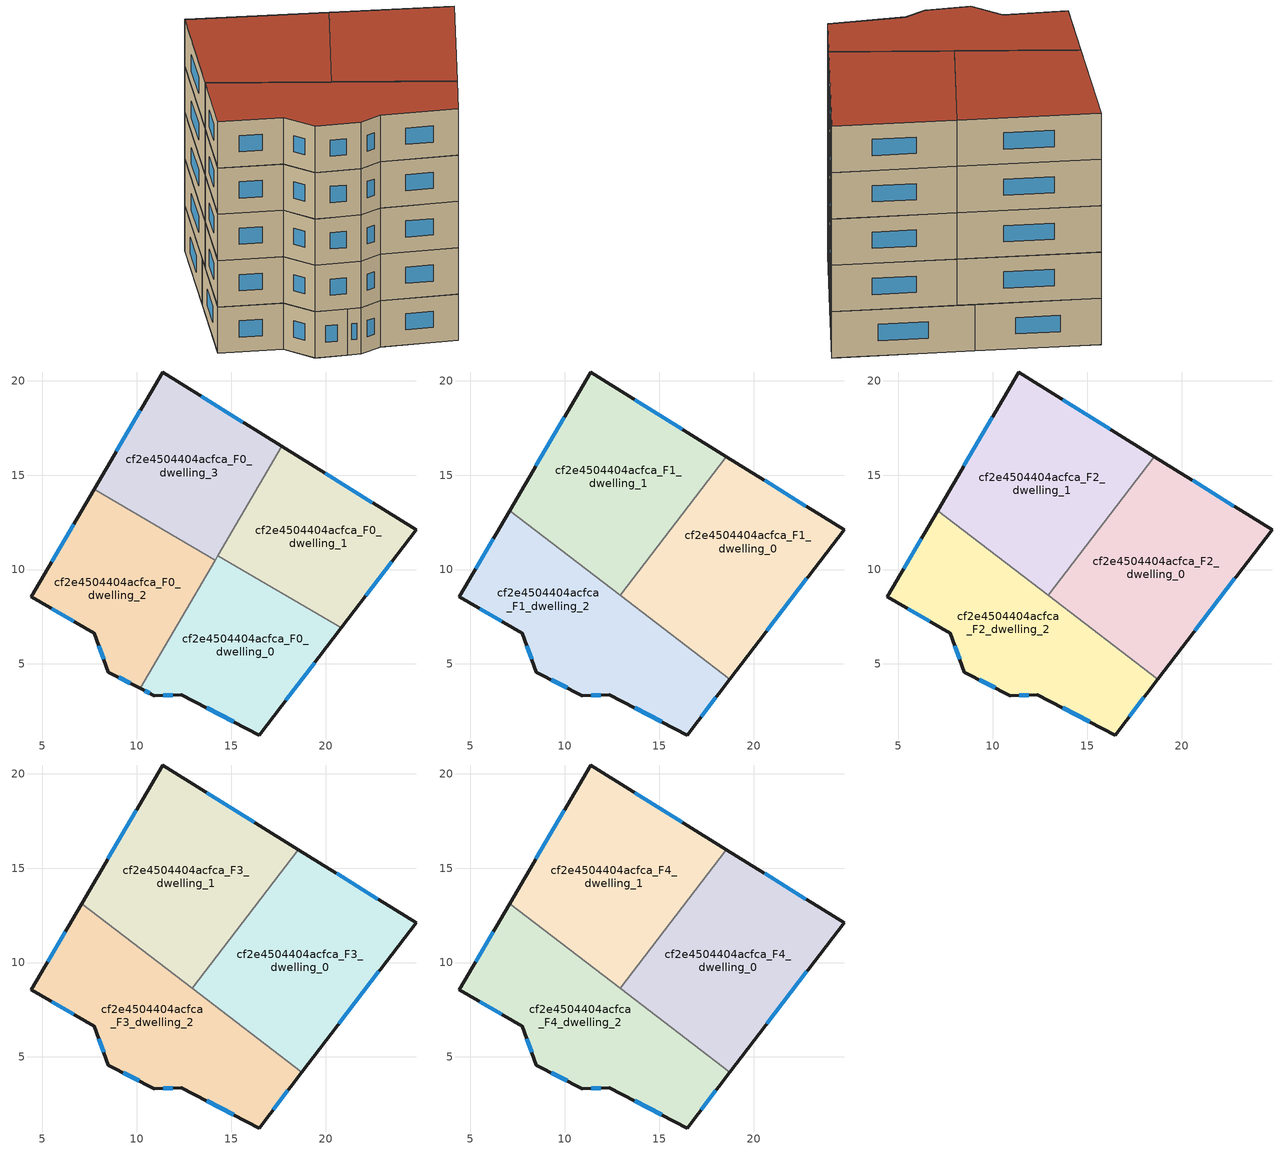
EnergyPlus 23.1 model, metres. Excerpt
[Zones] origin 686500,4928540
cf2e4504404acfca_F0_dwelling_0
 floor ground (EU_floor_Construction): 16.49,1.24 20.83,6.92 14.3,10.72 10.2,3.7 10.93,3.33 12.37,3.36 z0
 wall outside (EU_wall_Construction): 20.83,6.92 16.49,1.24 12.37,3.36 10.93,3.33 10.2,3.7 z0:3
 wall to cf2e4504404acfca_F0_dwelling_1 (EU_wall_Construction): 14.3,10.72 20.83,6.92 z0:3
 wall to cf2e4504404acfca_F0_dwelling_2 (EU_wall_Construction): 10.2,3.7 14.17,10.5 z0:3
 wall to cf2e4504404acfca_F0_dwelling_3 (EU_wall_Construction): 14.17,10.5 14.3,10.72 z0:3
 window (EU_Window_Construction): 10.7,3.45 10.44,3.58 / 19.42,5.07 17.9,3.09 / 15.15,1.93 13.71,2.67 / 11.9,3.35 11.4,3.34 z0.98:2.02
cf2e4504404acfca_F0_dwelling_1
 floor ground (EU_floor_Construction): 20.83,6.92 24.79,12.1 17.68,16.53 14.3,10.72 z0
 wall outside (EU_wall_Construction): 17.68,16.53 24.79,12.1 20.83,6.92 z0:3
 wall to cf2e4504404acfca_F0_dwelling_3 (EU_wall_Construction): 14.3,10.72 17.68,16.53 z0:3
 window (EU_Window_Construction): 23.5,10.41 22.12,8.6 / 19.99,15.09 22.48,13.54 z0.98:2.02
 ceiling adiabatic (EU_roof_Construction): 18.56,15.98 14.47,10.62 14.3,10.72 17.68,16.53 z3
cf2e4504404acfca_F0_dwelling_2
 floor ground (EU_floor_Construction): 10.2,3.7 14.17,10.5 7.75,14.24 4.43,8.56 7.75,6.63 8.5,4.57 z0
 wall outside (EU_wall_Construction): 10.2,3.7 8.5,4.57 7.75,6.63 4.43,8.56 7.75,14.24 z0:3
 wall to cf2e4504404acfca_F0_dwelling_3 (EU_wall_Construction): 7.75,14.24 14.17,10.5 z0:3
 window (EU_Window_Construction): 9.65,3.98 9.06,4.29 / 8.26,5.24 8,5.96 / 6.67,7.26 5.51,7.93 / 5.51,10.41 6.67,12.39 z0.98:2.02
cf2e4504404acfca_F0_dwelling_3
 floor ground (EU_floor_Construction): 14.17,10.5 17.68,16.53 11.37,20.46 7.75,14.24 z0
 wall outside (EU_wall_Construction): 7.75,14.24 11.37,20.46 17.68,16.53 z0:3
 window (EU_Window_Construction): 8.93,16.26 10.19,18.44 / 13.42,19.18 15.63,17.81 z0.98:2.02
 ceiling adiabatic (EU_roof_Construction): 17.68,16.53 14.17,10.5 7.75,14.24 11.37,20.46 z3
cf2e4504404acfca_F1_dwelling_0
 floor to cf2e4504404acfca_F0_dwelling_1 (EU_floor_Construction): 20.83,6.92 24.79,12.1 18.56,15.98 14.47,10.62 z3
 floor to cf2e4504404acfca_F0_dwelling_0 (EU_floor_Construction): 18.74,4.19 20.83,6.92 14.47,10.62 13.49,9.35 13.03,8.56 z3
 floor to cf2e4504404acfca_F0_dwelling_2 (EU_floor_Construction): 13.03,8.56 13.49,9.35 12.94,8.63 z3
 wall outside (EU_wall_Construction): 18.56,15.98 24.79,12.1 18.74,4.19 z3:6
 wall to cf2e4504404acfca_F1_dwelling_1 (EU_wall_Construction): 12.94,8.63 18.56,15.98 z3:6
 wall to cf2e4504404acfca_F1_dwelling_2 (EU_wall_Construction): 18.74,4.19 12.94,8.63 z3:6
 window (EU_Window_Construction): 20.59,14.72 22.77,13.36 / 22.83,9.53 20.71,6.76 z3.98:5.02
cf2e4504404acfca_F1_dwelling_1
 floor to cf2e4504404acfca_F0_dwelling_0 (EU_floor_Construction): 13.49,9.35 14.47,10.62 14.3,10.72 z3
 floor to cf2e4504404acfca_F0_dwelling_2 (EU_floor_Construction): 13.49,9.35 14.17,10.5 7.75,14.24 7.09,13.11 12.94,8.63 z3
 floor adiabatic (EU_floor_Construction): 14.47,10.62 18.56,15.98 11.37,20.46 7.75,14.24 14.17,10.5 13.49,9.35 14.3,10.72 z3
 wall outside (EU_wall_Construction): 7.08,13.11 11.37,20.46 18.56,15.98 z3:6
 wall to cf2e4504404acfca_F1_dwelling_2 (EU_wall_Construction): 12.94,8.63 7.08,13.11 z3:6
 window (EU_Window_Construction): 8.48,15.5 9.98,18.07 / 13.71,19 16.23,17.44 z3.98:5.02
cf2e4504404acfca_F1_dwelling_2
 floor to cf2e4504404acfca_F0_dwelling_0 (EU_floor_Construction): 16.49,1.24 18.74,4.19 13.03,8.56 10.2,3.7 10.93,3.33 12.37,3.36 z3
 floor to cf2e4504404acfca_F0_dwelling_2 (EU_floor_Construction): 10.2,3.7 13.03,8.56 7.09,13.11 4.43,8.56 7.75,6.63 8.5,4.57 z3
 wall outside (EU_wall_Construction): 18.74,4.19 16.49,1.24 12.37,3.36 10.93,3.33 8.5,4.57 7.75,6.63 4.43,8.56 7.08,13.11 z3:6
 window (EU_Window_Construction): 10.14,3.73 9.29,4.17 / 8.26,5.24 8,5.96 / 6.67,7.26 5.51,7.93 / 5.29,10.04 6.22,11.63 / 18.01,3.23 17.22,2.2 / 15.15,1.93 13.71,2.67 / 11.9,3.35 11.4,3.34 z3.98:5.02
cf2e4504404acfca_F2_dwelling_0
 floor to cf2e4504404acfca_F1_dwelling_0 (EU_floor_Construction): 18.74,4.19 24.79,12.1 18.56,15.98 12.94,8.63 z6
 wall outside (EU_wall_Construction): 18.56,15.98 24.79,12.1 18.74,4.19 z6:9
 wall to cf2e4504404acfca_F2_dwelling_1 (EU_wall_Construction): 12.94,8.63 18.56,15.98 z6:9
 wall to cf2e4504404acfca_F2_dwelling_2 (EU_wall_Construction): 18.74,4.19 12.94,8.63 z6:9
 window (EU_Window_Construction): 20.59,14.72 22.77,13.36 / 22.83,9.53 20.71,6.76 z6.98:8.02
cf2e4504404acfca_F2_dwelling_1
 floor to cf2e4504404acfca_F1_dwelling_1 (EU_floor_Construction): 12.94,8.63 18.56,15.98 11.37,20.46 7.08,13.11 z6
 wall outside (EU_wall_Construction): 7.08,13.11 11.37,20.46 18.56,15.98 z6:9
 wall to cf2e4504404acfca_F2_dwelling_2 (EU_wall_Construction): 12.94,8.63 7.08,13.11 z6:9
 window (EU_Window_Construction): 8.48,15.5 9.98,18.07 / 13.71,19 16.23,17.44 z6.98:8.02
cf2e4504404acfca_F2_dwelling_2
 floor to cf2e4504404acfca_F1_dwelling_2 (EU_floor_Construction): 16.49,1.24 18.74,4.19 7.08,13.11 4.43,8.56 7.75,6.63 8.5,4.57 10.93,3.33 12.37,3.36 z6
 wall outside (EU_wall_Construction): 18.74,4.19 16.49,1.24 12.37,3.36 10.93,3.33 8.5,4.57 7.75,6.63 4.43,8.56 7.08,13.11 z6:9
 window (EU_Window_Construction): 10.14,3.73 9.29,4.17 / 8.26,5.24 8,5.96 / 6.67,7.26 5.51,7.93 / 5.29,10.04 6.22,11.63 / 18.01,3.23 17.22,2.2 / 15.15,1.93 13.71,2.67 / 11.9,3.35 11.4,3.34 z6.98:8.02
cf2e4504404acfca_F3_dwelling_0
 floor to cf2e4504404acfca_F2_dwelling_0 (EU_floor_Construction): 18.74,4.19 24.79,12.1 18.56,15.98 12.94,8.63 z9
 wall outside (EU_wall_Construction): 18.56,15.98 24.79,12.1 18.74,4.19 z9:12
 wall to cf2e4504404acfca_F3_dwelling_1 (EU_wall_Construction): 12.94,8.63 18.56,15.98 z9:12
 wall to cf2e4504404acfca_F3_dwelling_2 (EU_wall_Construction): 18.74,4.19 12.94,8.63 z9:12
 window (EU_Window_Construction): 20.59,14.72 22.77,13.36 / 22.83,9.53 20.71,6.76 z9.98:11.02
cf2e4504404acfca_F3_dwelling_1
 floor to cf2e4504404acfca_F2_dwelling_1 (EU_floor_Construction): 12.94,8.63 18.56,15.98 11.37,20.46 7.08,13.11 z9
 wall outside (EU_wall_Construction): 7.08,13.11 11.37,20.46 18.56,15.98 z9:12
 wall to cf2e4504404acfca_F3_dwelling_2 (EU_wall_Construction): 12.94,8.63 7.08,13.11 z9:12
 window (EU_Window_Construction): 8.48,15.5 9.98,18.07 / 13.71,19 16.23,17.44 z9.98:11.02
cf2e4504404acfca_F3_dwelling_2
 floor to cf2e4504404acfca_F2_dwelling_2 (EU_floor_Construction): 16.49,1.24 18.74,4.19 7.08,13.11 4.43,8.56 7.75,6.63 8.5,4.57 10.93,3.33 12.37,3.36 z9
 wall outside (EU_wall_Construction): 18.74,4.19 16.49,1.24 12.37,3.36 10.93,3.33 8.5,4.57 7.75,6.63 4.43,8.56 7.08,13.11 z9:12
 window (EU_Window_Construction): 10.14,3.73 9.29,4.17 / 8.26,5.24 8,5.96 / 6.67,7.26 5.51,7.93 / 5.29,10.04 6.22,11.63 / 18.01,3.23 17.22,2.2 / 15.15,1.93 13.71,2.67 / 11.9,3.35 11.4,3.34 z9.98:11.02
cf2e4504404acfca_F4_dwelling_0
 floor to cf2e4504404acfca_F3_dwelling_0 (EU_floor_Construction): 18.74,4.19 24.79,12.1 18.56,15.98 12.94,8.63 z12
 wall outside (EU_wall_Construction): 18.56,15.98 24.79,12.1 18.74,4.19 z12:15
 wall to cf2e4504404acfca_F4_dwelling_1 (EU_wall_Construction): 12.94,8.63 18.56,15.98 z12:15
 wall to cf2e4504404acfca_F4_dwelling_2 (EU_wall_Construction): 18.74,4.19 12.94,8.63 z12:15
 window (EU_Window_Construction): 20.59,14.72 22.77,13.36 / 22.83,9.53 20.71,6.76 z12.98:14.02
 roof outside (EU_roof_Construction): 24.79,12.1 18.74,4.19 12.94,8.63 18.56,15.98 z15
cf2e4504404acfca_F4_dwelling_1
 floor to cf2e4504404acfca_F3_dwelling_1 (EU_floor_Construction): 12.94,8.63 18.56,15.98 11.37,20.46 7.08,13.11 z12
 wall outside (EU_wall_Construction): 7.08,13.11 11.37,20.46 18.56,15.98 z12:15
 wall to cf2e4504404acfca_F4_dwelling_2 (EU_wall_Construction): 12.94,8.63 7.08,13.11 z12:15
 window (EU_Window_Construction): 8.48,15.5 9.98,18.07 / 13.71,19 16.23,17.44 z12.98:14.02
 roof outside (EU_roof_Construction): 18.56,15.98 12.94,8.63 7.08,13.11 11.37,20.46 z15
cf2e4504404acfca_F4_dwelling_2
 floor to cf2e4504404acfca_F3_dwelling_2 (EU_floor_Construction): 16.49,1.24 18.74,4.19 7.08,13.11 4.43,8.56 7.75,6.63 8.5,4.57 10.93,3.33 12.37,3.36 z12
 wall outside (EU_wall_Construction): 18.74,4.19 16.49,1.24 12.37,3.36 10.93,3.33 8.5,4.57 7.75,6.63 4.43,8.56 7.08,13.11 z12:15
 window (EU_Window_Construction): 10.14,3.73 9.29,4.17 / 8.26,5.24 8,5.96 / 6.67,7.26 5.51,7.93 / 5.29,10.04 6.22,11.63 / 18.01,3.23 17.22,2.2 / 15.15,1.93 13.71,2.67 / 11.9,3.35 11.4,3.34 z12.98:14.02
 roof outside (EU_roof_Construction): 18.74,4.19 16.49,1.24 12.37,3.36 10.93,3.33 8.5,4.57 7.75,6.63 4.43,8.56 7.08,13.11 z15
[Building]
EU S2 Campaign: North Axis=0; Terrain=City; Solar Distribution=FullExterior
[Site:Location]
Bologna: Latitude=44.5; Longitude=11.25; Time Zone=1; Elevation=37
[SizingPeriod:WeatherFileDays]
AnnualSizingPeriod: Begin Month=1; Begin Day of Month=1; End Month=12; End Day of Month=31; Day of Week for Start Day=Monday; Use Weather File Daylight Saving Period=No; Use Weather File Rain and Snow Indicators=No
[MATERIAL]
EU_InternalMass_Material: Roughness=MediumRough; Thickness=0.1; Conductivity=1; Density=1800; Specific Heat=900; Thermal Absorptance=0.9; Solar Absorptance=0.7; Visible Absorptance=0.7
[MATERIAL:NOMASS] Roughness=MediumRough; Thermal Absorptance=0.9; Solar Absorptance=0.7; Visible Absorptance=0.7
Name | Thermal Resistance
EU_wall_NoMass | 0.905828
EU_roof_NoMass | 0.37593
EU_floor_NoMass | 0.67114
[WINDOWMATERIAL:SIMPLEGLAZINGSYSTEM]
EU_Window_SimpleGlazing: UFactor=4.52486; Solar Heat Gain Coefficient=0.85; Visible Transmittance=0.85
[CONSTRUCTION]
EU_wall_Construction: EU_wall_NoMass
EU_roof_Construction: EU_roof_NoMass
EU_floor_Construction: EU_floor_NoMass
EU_InternalMass_Construction: EU_InternalMass_Material
EU_Window_Construction: EU_Window_SimpleGlazing
[ZONE] Type=1; Multiplier=1; Ceiling Height=autocalculate; Floor Area=autocalculate; Part of Total Floor Area=Yes
Name | Volume
cf2e4504404acfca_F0_dwelling_0; cf2e4504404acfca_F0_dwelling_1 | 157.863
cf2e4504404acfca_F1_dwelling_0; cf2e4504404acfca_F2_dwelling_0; cf2e4504404acfca_F3_dwelling_0; cf2e4504404acfca_F4_dwelling_0 | 210.505
cf2e4504404acfca_F1_dwelling_1; cf2e4504404acfca_F2_dwelling_1; cf2e4504404acfca_F3_dwelling_1; cf2e4504404acfca_F4_dwelling_1 | 210.487
cf2e4504404acfca_F0_dwelling_2 | 157.874
cf2e4504404acfca_F1_dwelling_2; cf2e4504404acfca_F2_dwelling_2; cf2e4504404acfca_F3_dwelling_2; cf2e4504404acfca_F4_dwelling_2 | 210.492
cf2e4504404acfca_F0_dwelling_3 | 157.869
[INTERNALMASS] Construction=EU_InternalMass_Construction
Name | Zone or ZoneList | Surface Area
cf2e4504404acfca_F0_dwelling_0_EU_InternalMass | cf2e4504404acfca_F0_dwelling_0 | 52.6217
cf2e4504404acfca_F0_dwelling_1_EU_InternalMass | cf2e4504404acfca_F0_dwelling_1 | 52.6203
cf2e4504404acfca_F0_dwelling_2_EU_InternalMass | cf2e4504404acfca_F0_dwelling_2 | 52.6245
cf2e4504404acfca_F0_dwelling_3_EU_InternalMass | cf2e4504404acfca_F0_dwelling_3 | 52.6225
cf2e4504404acfca_F1_dwelling_0_EU_InternalMass | cf2e4504404acfca_F1_dwelling_0 | 70.169
cf2e4504404acfca_F1_dwelling_1_EU_InternalMass | cf2e4504404acfca_F1_dwelling_1 | 70.1611
cf2e4504404acfca_F1_dwelling_2_EU_InternalMass | cf2e4504404acfca_F1_dwelling_2 | 70.1641
cf2e4504404acfca_F2_dwelling_0_EU_InternalMass | cf2e4504404acfca_F2_dwelling_0 | 70.169
cf2e4504404acfca_F2_dwelling_1_EU_InternalMass | cf2e4504404acfca_F2_dwelling_1 | 70.1611
cf2e4504404acfca_F2_dwelling_2_EU_InternalMass | cf2e4504404acfca_F2_dwelling_2 | 70.1641
cf2e4504404acfca_F3_dwelling_0_EU_InternalMass | cf2e4504404acfca_F3_dwelling_0 | 70.169
cf2e4504404acfca_F3_dwelling_1_EU_InternalMass | cf2e4504404acfca_F3_dwelling_1 | 70.1611
cf2e4504404acfca_F3_dwelling_2_EU_InternalMass | cf2e4504404acfca_F3_dwelling_2 | 70.1641
cf2e4504404acfca_F4_dwelling_0_EU_InternalMass | cf2e4504404acfca_F4_dwelling_0 | 70.169
cf2e4504404acfca_F4_dwelling_1_EU_InternalMass | cf2e4504404acfca_F4_dwelling_1 | 70.1611
cf2e4504404acfca_F4_dwelling_2_EU_InternalMass | cf2e4504404acfca_F4_dwelling_2 | 70.1641
[OTHEREQUIPMENT] Fuel Type=Electricity; Design Level Calculation Method=Watts/Area; Power per Zone Floor Area=1; Fraction Latent=0; Fraction Radiant=0; Fraction Lost=0; Carbon Dioxide Generation Rate=0; EndUse Subcategory=EU_Step8_InternalGains
Name | Zone or ZoneList or Space or SpaceList | Schedule
EU_Step8_InternalGain_cf2e4504404acfca_F0_dwelling_0_f000 | cf2e4504404acfca_F0_dwelling_0 | EU_Step8_GainSchedule_cf2e4504404acfca_F0_dwelling_0_f000
EU_Step8_InternalGain_cf2e4504404acfca_F0_dwelling_1_f000 | cf2e4504404acfca_F0_dwelling_1 | EU_Step8_GainSchedule_cf2e4504404acfca_F0_dwelling_1_f000
EU_Step8_InternalGain_cf2e4504404acfca_F0_dwelling_2_f000 | cf2e4504404acfca_F0_dwelling_2 | EU_Step8_GainSchedule_cf2e4504404acfca_F0_dwelling_2_f000
EU_Step8_InternalGain_cf2e4504404acfca_F0_dwelling_3_f000 | cf2e4504404acfca_F0_dwelling_3 | EU_Step8_GainSchedule_cf2e4504404acfca_F0_dwelling_3_f000
EU_Step8_InternalGain_cf2e4504404acfca_F1_dwelling_0_f000 | cf2e4504404acfca_F1_dwelling_0 | EU_Step8_GainSchedule_cf2e4504404acfca_F1_dwelling_0_f000
EU_Step8_InternalGain_cf2e4504404acfca_F1_dwelling_1_f000 | cf2e4504404acfca_F1_dwelling_1 | EU_Step8_GainSchedule_cf2e4504404acfca_F1_dwelling_1_f000
EU_Step8_InternalGain_cf2e4504404acfca_F1_dwelling_2_f000 | cf2e4504404acfca_F1_dwelling_2 | EU_Step8_GainSchedule_cf2e4504404acfca_F1_dwelling_2_f000
EU_Step8_InternalGain_cf2e4504404acfca_F2_dwelling_0_f000 | cf2e4504404acfca_F2_dwelling_0 | EU_Step8_GainSchedule_cf2e4504404acfca_F2_dwelling_0_f000
EU_Step8_InternalGain_cf2e4504404acfca_F2_dwelling_1_f000 | cf2e4504404acfca_F2_dwelling_1 | EU_Step8_GainSchedule_cf2e4504404acfca_F2_dwelling_1_f000
EU_Step8_InternalGain_cf2e4504404acfca_F2_dwelling_2_f000 | cf2e4504404acfca_F2_dwelling_2 | EU_Step8_GainSchedule_cf2e4504404acfca_F2_dwelling_2_f000
EU_Step8_InternalGain_cf2e4504404acfca_F3_dwelling_0_f000 | cf2e4504404acfca_F3_dwelling_0 | EU_Step8_GainSchedule_cf2e4504404acfca_F3_dwelling_0_f000
EU_Step8_InternalGain_cf2e4504404acfca_F3_dwelling_1_f000 | cf2e4504404acfca_F3_dwelling_1 | EU_Step8_GainSchedule_cf2e4504404acfca_F3_dwelling_1_f000
EU_Step8_InternalGain_cf2e4504404acfca_F3_dwelling_2_f000 | cf2e4504404acfca_F3_dwelling_2 | EU_Step8_GainSchedule_cf2e4504404acfca_F3_dwelling_2_f000
EU_Step8_InternalGain_cf2e4504404acfca_F4_dwelling_0_f000 | cf2e4504404acfca_F4_dwelling_0 | EU_Step8_GainSchedule_cf2e4504404acfca_F4_dwelling_0_f000
EU_Step8_InternalGain_cf2e4504404acfca_F4_dwelling_1_f000 | cf2e4504404acfca_F4_dwelling_1 | EU_Step8_GainSchedule_cf2e4504404acfca_F4_dwelling_1_f000
EU_Step8_InternalGain_cf2e4504404acfca_F4_dwelling_2_f000 | cf2e4504404acfca_F4_dwelling_2 | EU_Step8_GainSchedule_cf2e4504404acfca_F4_dwelling_2_f000
[ZONEVENTILATION:DESIGNFLOWRATE] Schedule=EU_AlwaysOn; Design Flow Rate Calculation Method=AirChanges/Hour; Air Changes per Hour=0.73129; Ventilation Type=Natural; Fan Pressure Rise=0; Fan Total Efficiency=1; Constant Term Coefficient=1; Temperature Term Coefficient=0; Velocity Term Coefficient=0; Velocity Squared Term Coefficient=0; Minimum Indoor Temperature=-100; Maximum Indoor Temperature=100; Delta Temperature=-100; Minimum Outdoor Temperature=-100; Maximum Outdoor Temperature=100; Maximum Wind Speed=40
Name | Zone or ZoneList or Space or SpaceList
EU_ConstantAir_cf2e4504404acfca_F0_dwelling_0 | cf2e4504404acfca_F0_dwelling_0
EU_ConstantAir_cf2e4504404acfca_F0_dwelling_1 | cf2e4504404acfca_F0_dwelling_1
EU_ConstantAir_cf2e4504404acfca_F0_dwelling_2 | cf2e4504404acfca_F0_dwelling_2
EU_ConstantAir_cf2e4504404acfca_F0_dwelling_3 | cf2e4504404acfca_F0_dwelling_3
EU_ConstantAir_cf2e4504404acfca_F1_dwelling_0 | cf2e4504404acfca_F1_dwelling_0
EU_ConstantAir_cf2e4504404acfca_F1_dwelling_1 | cf2e4504404acfca_F1_dwelling_1
EU_ConstantAir_cf2e4504404acfca_F1_dwelling_2 | cf2e4504404acfca_F1_dwelling_2
EU_ConstantAir_cf2e4504404acfca_F2_dwelling_0 | cf2e4504404acfca_F2_dwelling_0
EU_ConstantAir_cf2e4504404acfca_F2_dwelling_1 | cf2e4504404acfca_F2_dwelling_1
EU_ConstantAir_cf2e4504404acfca_F2_dwelling_2 | cf2e4504404acfca_F2_dwelling_2
EU_ConstantAir_cf2e4504404acfca_F3_dwelling_0 | cf2e4504404acfca_F3_dwelling_0
EU_ConstantAir_cf2e4504404acfca_F3_dwelling_1 | cf2e4504404acfca_F3_dwelling_1
EU_ConstantAir_cf2e4504404acfca_F3_dwelling_2 | cf2e4504404acfca_F3_dwelling_2
EU_ConstantAir_cf2e4504404acfca_F4_dwelling_0 | cf2e4504404acfca_F4_dwelling_0
EU_ConstantAir_cf2e4504404acfca_F4_dwelling_1 | cf2e4504404acfca_F4_dwelling_1
EU_ConstantAir_cf2e4504404acfca_F4_dwelling_2 | cf2e4504404acfca_F4_dwelling_2
[HVACTEMPLATE:THERMOSTAT] Constant Heating Setpoint=20; Constant Cooling Setpoint=50
EU_HeatOnly_cf2e4504404acfca_F0_dwelling_0; EU_HeatOnly_cf2e4504404acfca_F0_dwelling_1; EU_HeatOnly_cf2e4504404acfca_F0_dwelling_2; EU_HeatOnly_cf2e4504404acfca_F0_dwelling_3; EU_HeatOnly_cf2e4504404acfca_F1_dwelling_0; EU_HeatOnly_cf2e4504404acfca_F1_dwelling_1; EU_HeatOnly_cf2e4504404acfca_F1_dwelling_2; EU_HeatOnly_cf2e4504404acfca_F2_dwelling_0; EU_HeatOnly_cf2e4504404acfca_F2_dwelling_1; EU_HeatOnly_cf2e4504404acfca_F2_dwelling_2; EU_HeatOnly_cf2e4504404acfca_F3_dwelling_0; EU_HeatOnly_cf2e4504404acfca_F3_dwelling_1; EU_HeatOnly_cf2e4504404acfca_F3_dwelling_2; EU_HeatOnly_cf2e4504404acfca_F4_dwelling_0; EU_HeatOnly_cf2e4504404acfca_F4_dwelling_1; EU_HeatOnly_cf2e4504404acfca_F4_dwelling_2
[HVACTEMPLATE:ZONE:IDEALLOADSAIRSYSTEM] System Availability Schedule=EU_AlwaysOn; Maximum Heating Supply Air Temperature=50; Minimum Cooling Supply Air Temperature=13; Maximum Heating Supply Air Humidity Ratio=0.0156; Minimum Cooling Supply Air Humidity Ratio=0.0077; Heating Limit=NoLimit; Cooling Limit=NoLimit; Heating Availability Schedule=EU_AlwaysOn; Cooling Availability Schedule=EU_CoolingOff; Dehumidification Control Type=ConstantSensibleHeatRatio; Cooling Sensible Heat Ratio=0.7; Dehumidification Setpoint=60; Humidification Control Type=None; Humidification Setpoint=30; Outdoor Air Method=None; Outdoor Air Flow Rate per Person=0.00944; Outdoor Air Flow Rate per Zone Floor Area=0; Outdoor Air Flow Rate per Zone=0; Demand Controlled Ventilation Type=None; Outdoor Air Economizer Type=NoEconomizer; Heat Recovery Type=None; Sensible Heat Recovery Effectiveness=0.7; Latent Heat Recovery Effectiveness=0.65
Name | Template Thermostat
cf2e4504404acfca_F0_dwelling_0 | EU_HeatOnly_cf2e4504404acfca_F0_dwelling_0
cf2e4504404acfca_F0_dwelling_1 | EU_HeatOnly_cf2e4504404acfca_F0_dwelling_1
cf2e4504404acfca_F0_dwelling_2 | EU_HeatOnly_cf2e4504404acfca_F0_dwelling_2
cf2e4504404acfca_F0_dwelling_3 | EU_HeatOnly_cf2e4504404acfca_F0_dwelling_3
cf2e4504404acfca_F1_dwelling_0 | EU_HeatOnly_cf2e4504404acfca_F1_dwelling_0
cf2e4504404acfca_F1_dwelling_1 | EU_HeatOnly_cf2e4504404acfca_F1_dwelling_1
cf2e4504404acfca_F1_dwelling_2 | EU_HeatOnly_cf2e4504404acfca_F1_dwelling_2
cf2e4504404acfca_F2_dwelling_0 | EU_HeatOnly_cf2e4504404acfca_F2_dwelling_0
cf2e4504404acfca_F2_dwelling_1 | EU_HeatOnly_cf2e4504404acfca_F2_dwelling_1
cf2e4504404acfca_F2_dwelling_2 | EU_HeatOnly_cf2e4504404acfca_F2_dwelling_2
cf2e4504404acfca_F3_dwelling_0 | EU_HeatOnly_cf2e4504404acfca_F3_dwelling_0
cf2e4504404acfca_F3_dwelling_1 | EU_HeatOnly_cf2e4504404acfca_F3_dwelling_1
cf2e4504404acfca_F3_dwelling_2 | EU_HeatOnly_cf2e4504404acfca_F3_dwelling_2
cf2e4504404acfca_F4_dwelling_0 | EU_HeatOnly_cf2e4504404acfca_F4_dwelling_0
cf2e4504404acfca_F4_dwelling_1 | EU_HeatOnly_cf2e4504404acfca_F4_dwelling_1
cf2e4504404acfca_F4_dwelling_2 | EU_HeatOnly_cf2e4504404acfca_F4_dwelling_2
[SIZING:ZONE] Zone Cooling Design Supply Air Temperature Input Method=SupplyAirTemperature; Zone Cooling Design Supply Air Temperature=13; Zone Heating Design Supply Air Temperature Input Method=SupplyAirTemperature; Zone Heating Design Supply Air Temperature=50; Zone Cooling Design Supply Air Humidity Ratio=0.008; Zone Heating Design Supply Air Humidity Ratio=0.008; Cooling Design Air Flow Method=DesignDay; Cooling Design Air Flow Rate=0; Cooling Minimum Air Flow per Zone Floor Area=0.000762; Cooling Minimum Air Flow=0; Cooling Minimum Air Flow Fraction=0.2; Heating Design Air Flow Method=DesignDay; Heating Design Air Flow Rate=0; Heating Maximum Air Flow per Zone Floor Area=0.002032; Heating Maximum Air Flow=0.141576; Heating Maximum Air Flow Fraction=0.3; Account for Dedicated Outdoor Air System=No; Dedicated Outdoor Air System Control Strategy=NeutralSupplyAir; Dedicated Outdoor Air Low Setpoint Temperature for Design=autosize; Dedicated Outdoor Air High Setpoint Temperature for Design=autosize; Zone Load Sizing Method=Sensible Load Only No Latent Load; Zone Latent Cooling Design Supply Air Humidity Ratio Input Method=HumidityRatioDifference; Zone Cooling Design Supply Air Humidity Ratio Difference=0.005; Zone Latent Heating Design Supply Air Humidity Ratio Input Method=HumidityRatioDifference; Zone Humidification Design Supply Air Humidity Ratio Difference=0.005
cf2e4504404acfca_F0_dwelling_0; cf2e4504404acfca_F0_dwelling_1; cf2e4504404acfca_F0_dwelling_2; cf2e4504404acfca_F0_dwelling_3; cf2e4504404acfca_F1_dwelling_0; cf2e4504404acfca_F1_dwelling_1; cf2e4504404acfca_F1_dwelling_2; cf2e4504404acfca_F2_dwelling_0; cf2e4504404acfca_F2_dwelling_1; cf2e4504404acfca_F2_dwelling_2; cf2e4504404acfca_F3_dwelling_0; cf2e4504404acfca_F3_dwelling_1; cf2e4504404acfca_F3_dwelling_2; cf2e4504404acfca_F4_dwelling_0; cf2e4504404acfca_F4_dwelling_1; cf2e4504404acfca_F4_dwelling_2
[SCHEDULE:CONSTANT]
Name | Hourly Value
EU_AlwaysOn | 1
EU_CoolingOff | 0
[SCHEDULE:FILE] Column Number=1; Rows to Skip at Top=0; Number of Hours of Data=8760; Column Separator=Comma; Interpolate to Timestep=No; Minutes per Item=60; Adjust Schedule for Daylight Savings=Yes
Name | File
EU_Step8_GainSchedule_cf2e4504404acfca_F0_dwelling_0_f000 | ../../schedules/cf2e4504404acfca/cf2e4504404acfca_F0_dwelling_0_f000_gain.csv
EU_Step8_GainSchedule_cf2e4504404acfca_F0_dwelling_1_f000 | ../../schedules/cf2e4504404acfca/cf2e4504404acfca_F0_dwelling_1_f000_gain.csv
EU_Step8_GainSchedule_cf2e4504404acfca_F0_dwelling_2_f000 | ../../schedules/cf2e4504404acfca/cf2e4504404acfca_F0_dwelling_2_f000_gain.csv
EU_Step8_GainSchedule_cf2e4504404acfca_F0_dwelling_3_f000 | ../../schedules/cf2e4504404acfca/cf2e4504404acfca_F0_dwelling_3_f000_gain.csv
EU_Step8_GainSchedule_cf2e4504404acfca_F1_dwelling_0_f000 | ../../schedules/cf2e4504404acfca/cf2e4504404acfca_F1_dwelling_0_f000_gain.csv
EU_Step8_GainSchedule_cf2e4504404acfca_F1_dwelling_1_f000 | ../../schedules/cf2e4504404acfca/cf2e4504404acfca_F1_dwelling_1_f000_gain.csv
EU_Step8_GainSchedule_cf2e4504404acfca_F1_dwelling_2_f000 | ../../schedules/cf2e4504404acfca/cf2e4504404acfca_F1_dwelling_2_f000_gain.csv
EU_Step8_GainSchedule_cf2e4504404acfca_F2_dwelling_0_f000 | ../../schedules/cf2e4504404acfca/cf2e4504404acfca_F2_dwelling_0_f000_gain.csv
EU_Step8_GainSchedule_cf2e4504404acfca_F2_dwelling_1_f000 | ../../schedules/cf2e4504404acfca/cf2e4504404acfca_F2_dwelling_1_f000_gain.csv
EU_Step8_GainSchedule_cf2e4504404acfca_F2_dwelling_2_f000 | ../../schedules/cf2e4504404acfca/cf2e4504404acfca_F2_dwelling_2_f000_gain.csv
EU_Step8_GainSchedule_cf2e4504404acfca_F3_dwelling_0_f000 | ../../schedules/cf2e4504404acfca/cf2e4504404acfca_F3_dwelling_0_f000_gain.csv
EU_Step8_GainSchedule_cf2e4504404acfca_F3_dwelling_1_f000 | ../../schedules/cf2e4504404acfca/cf2e4504404acfca_F3_dwelling_1_f000_gain.csv
EU_Step8_GainSchedule_cf2e4504404acfca_F3_dwelling_2_f000 | ../../schedules/cf2e4504404acfca/cf2e4504404acfca_F3_dwelling_2_f000_gain.csv
EU_Step8_GainSchedule_cf2e4504404acfca_F4_dwelling_0_f000 | ../../schedules/cf2e4504404acfca/cf2e4504404acfca_F4_dwelling_0_f000_gain.csv
EU_Step8_GainSchedule_cf2e4504404acfca_F4_dwelling_1_f000 | ../../schedules/cf2e4504404acfca/cf2e4504404acfca_F4_dwelling_1_f000_gain.csv
EU_Step8_GainSchedule_cf2e4504404acfca_F4_dwelling_2_f000 | ../../schedules/cf2e4504404acfca/cf2e4504404acfca_F4_dwelling_2_f000_gain.csv
